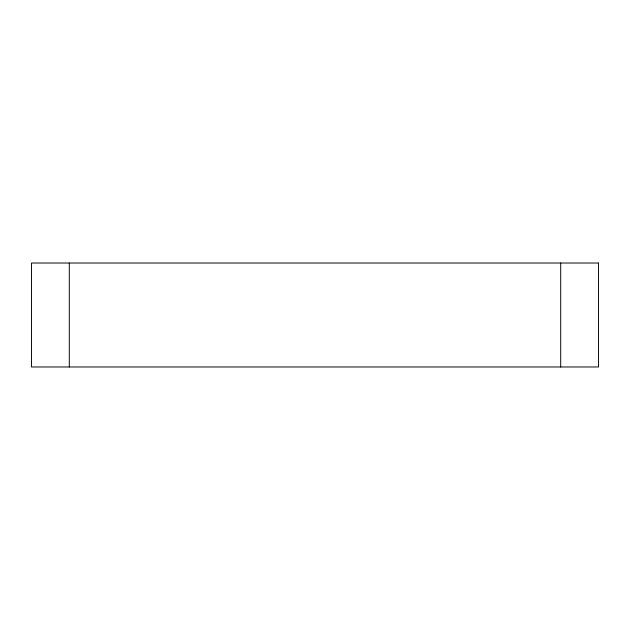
<?xml version="1.0" encoding="UTF-8"?>
<svg xmlns="http://www.w3.org/2000/svg" width="630" height="630" viewBox="0 0 630 630"><rect width="100%" height="100%" fill="white"/><g stroke="black" fill="none" stroke-linecap="round" stroke-linejoin="round"><path stroke-width="0.94" d="M560.7 263.025L560.7 366.975M69.3 263.025L69.3 366.975M598.5 263.025L31.5 263.025L31.5 366.975L598.5 366.975L598.5 263.025"/></g></svg>
